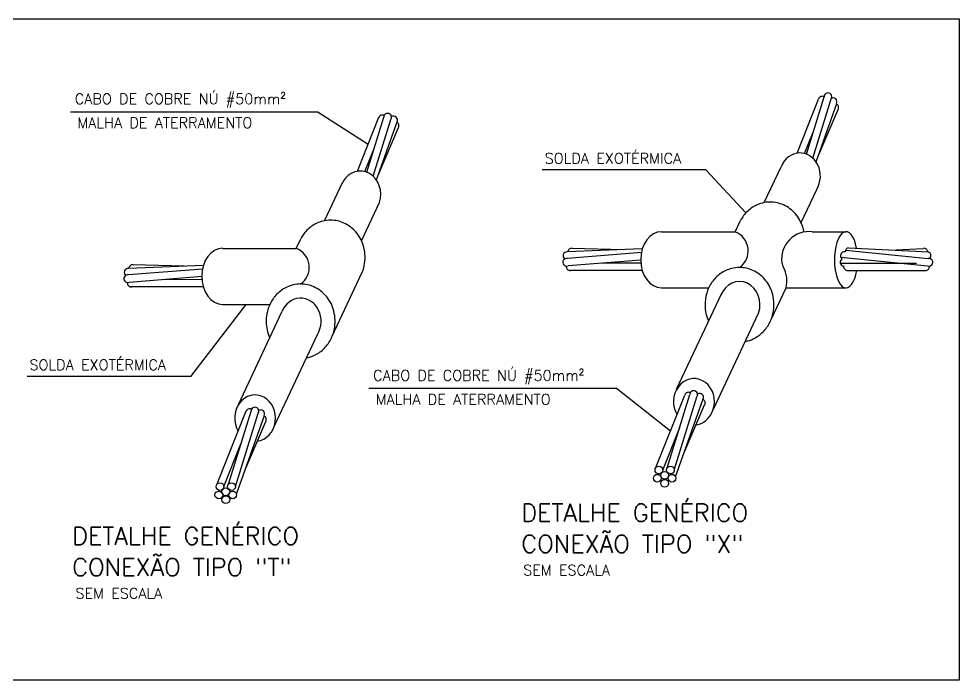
# Model space of a CAD drawing. Extents: x 0 to 11638, y -6007 to 0.
# Drawn here: x 11609.14 to 11619.16, y -5607.79 to -5600.74 of the extents above; entities that cross this region are included whole.
import ezdxf

# ---------------------------------------------------------------- set-up
doc = ezdxf.new("R2010")
doc.units = 0
doc.linetypes.add('CONTINUO', pattern=[0])
for name, color, linetype in [('ELE-FIAÇÃO1', 7, 'CONTINUOUS'), ('ELE-MALHA TERRA', 160, 'CONTINUOUS'), ('ELE-SOLDA EXOTÉRMICA', 10, 'CONTINUOUS'), ('ELE-TEXTOS', 7, 'CONTINUOUS')]:
    doc.layers.add(name, color=color, linetype=linetype)
doc.styles.add('ROMANS', font='romans.shx', dxfattribs={"height": 0.3})

msp = doc.modelspace()

# ---------------------------------------------------------------- linework, layer by layer
at = {"layer": 'ELE-FIAÇÃO1', "linetype": 'CONTINUO'}
for p, q in [((11612.327, -5601.732), (11609.688, -5601.732)), ((11612.327, -5601.732), (11612.861, -5602.075)), ((11616.464, -5602.349), (11614.718, -5602.349)), ((11616.464, -5602.349), (11616.889, -5602.808)), ((11610.969, -5604.55), (11611.561, -5603.782)), ((11610.969, -5604.55), (11609.224, -5604.55)), ((11615.509, -5604.681), (11612.87, -5604.681)), ((11616.085, -5605.135), (11615.509, -5604.681))]:
    msp.add_line(p, q, dxfattribs=at)
msp.add_lwpolyline([(11597.149, -5600.738), (11619.165, -5600.738), (11619.165, -5607.789), (11597.149, -5607.789)], close=True, dxfattribs=at)
at = {"layer": 'ELE-MALHA TERRA'}
for p, q in [((11617.435, -5602.17), (11617.665, -5601.593)), ((11617.535, -5602.18), (11617.724, -5601.569)), ((11617.604, -5602.223), (11617.799, -5601.592)), ((11617.638, -5602.262), (11617.858, -5601.641)), ((11617.659, -5602.203), (11617.874, -5601.704)), ((11612.746, -5602.363), (11612.976, -5601.786)), ((11612.846, -5602.373), (11613.027, -5601.787)), ((11612.915, -5602.417), (11613.103, -5601.811)), ((11612.949, -5602.456), (11613.169, -5601.835)), ((11612.97, -5602.397), (11613.185, -5601.897)), ((11617.516, -5602.174), (11617.608, -5601.945)), ((11612.827, -5602.367), (11612.919, -5602.138)), ((11615.785, -5603.191), (11614.984, -5603.223)), ((11615.775, -5603.231), (11614.987, -5603.293)), ((11615.58, -5603.2), (11615.037, -5603.185)), ((11617.955, -5603.204), (11618.833, -5603.293)), ((11617.983, -5603.179), (11618.836, -5603.223)), ((11618.49, -5603.2), (11618.784, -5603.185)), ((11615.768, -5603.31), (11614.993, -5603.372)), ((11617.901, -5603.278), (11618.827, -5603.372)), ((11611.105, -5603.367), (11610.304, -5603.399)), ((11611.095, -5603.406), (11610.306, -5603.469)), ((11610.9, -5603.375), (11610.356, -5603.361)), ((11615.784, -5603.42), (11615.011, -5603.42)), ((11615.769, -5603.343), (11615.359, -5603.343)), ((11617.896, -5603.342), (11618.711, -5603.343)), ((11617.965, -5603.42), (11618.809, -5603.42)), ((11611.087, -5603.486), (11610.313, -5603.548)), ((11611.089, -5603.518), (11610.679, -5603.519)), ((11611.103, -5603.596), (11610.331, -5603.596)), ((11615.931, -5605.52), (11616.239, -5604.749)), ((11616.051, -5605.526), (11616.293, -5604.744)), ((11616.126, -5605.549), (11616.368, -5604.767)), ((11616.14, -5605.622), (11616.434, -5604.791)), ((11611.251, -5605.696), (11611.561, -5604.919)), ((11611.37, -5605.701), (11611.612, -5604.92)), ((11616.235, -5605.353), (11616.45, -5604.854)), ((11611.445, -5605.725), (11611.688, -5604.943)), ((11611.457, -5605.806), (11611.754, -5604.967)), ((11611.555, -5605.529), (11611.77, -5605.03)), ((11616.003, -5605.549), (11616.184, -5605.095)), ((11611.323, -5605.725), (11611.503, -5605.271))]:
    msp.add_line(p, q, dxfattribs=at)
for centre in [(11615.962, -5605.549), (11616.085, -5605.549), (11615.946, -5605.636), (11616.023, -5605.605), (11616.101, -5605.636), (11611.281, -5605.725), (11611.343, -5605.781), (11611.404, -5605.725), (11616.023, -5605.69), (11611.269, -5605.814), (11611.343, -5605.865), (11611.416, -5605.814)]:
    msp.add_circle(centre, 0.0413, dxfattribs=at)
for centre, start, end in [((11617.765, -5601.569), 325.5653, 180), ((11617.704, -5601.605), 61.9294, 162.7933), ((11617.82, -5601.623), 334.0097, 122.104), ((11617.838, -5601.683), 330.2006, 64.2193), ((11613.013, -5601.805), 61.9294, 162.7933), ((11613.069, -5601.787), 325.5653, 180), ((11613.132, -5601.816), 334.0097, 122.104), ((11613.149, -5601.877), 330.2006, 64.2193), ((11614.981, -5603.264), 85.77, 233.8643), ((11615.031, -5603.226), 81.9609, 175.9795), ((11617.94, -5603.264), 78.4395, 233.8643), ((11617.99, -5603.22), 98.8708, 185.0683), ((11618.789, -5603.226), 4.0205, 98.0391), ((11618.822, -5603.264), 306.1357, 94.23), ((11614.978, -5603.334), 77.3256, 291.7603), ((11617.937, -5603.334), 120.2582, 263.8646), ((11618.842, -5603.334), 248.2397, 102.6744), ((11610.301, -5603.44), 85.77, 233.8643), ((11610.35, -5603.402), 81.9609, 175.9795), ((11615.015, -5603.379), 173.6897, 274.5536), ((11617.973, -5603.379), 173.6897, 274.5536), ((11618.806, -5603.379), 265.4464, 6.3103), ((11610.297, -5603.509), 77.3256, 291.7603), ((11610.334, -5603.555), 173.6897, 274.5536), ((11616.278, -5604.761), 61.9294, 162.7933), ((11616.334, -5604.744), 325.5653, 180), ((11616.397, -5604.773), 334.0097, 122.104), ((11616.415, -5604.833), 330.2006, 64.2193), ((11611.598, -5604.937), 61.9294, 162.7933), ((11611.654, -5604.92), 325.5653, 180), ((11611.716, -5604.949), 334.0097, 122.104), ((11611.734, -5605.009), 330.2006, 64.2193)]:
    msp.add_arc(centre, 0.0413, start, end, dxfattribs=at)
at = {"layer": 'ELE-SOLDA EXOTÉRMICA'}
for p, q in [((11617.086, -5602.697), (11617.266, -5602.315)), ((11612.397, -5602.891), (11612.592, -5602.476)), ((11617.479, -5602.91), (11617.645, -5602.557)), ((11612.79, -5603.104), (11612.981, -5602.697)), ((11616.775, -5603.009), (11616.831, -5602.889)), ((11615.989, -5603.009), (11616.775, -5603.009)), ((11617.598, -5603.009), (11617.958, -5603.009)), ((11612.094, -5603.185), (11612.142, -5603.082)), ((11611.308, -5603.185), (11612.094, -5603.185)), ((11612.479, -5604.12), (11612.798, -5603.439)), ((11615.989, -5603.606), (11616.494, -5603.606)), ((11617.159, -5603.944), (11617.318, -5603.606)), ((11617.318, -5603.606), (11617.958, -5603.606)), ((11616.151, -5604.688), (11616.637, -5603.654)), ((11611.308, -5603.782), (11611.813, -5603.782)), ((11611.456, -5604.895), (11611.941, -5603.862)), ((11616.54, -5604.908), (11617.026, -5603.875)), ((11611.86, -5605.084), (11612.32, -5604.104))]:
    msp.add_line(p, q, dxfattribs=at)
for centre, radius, start, end in [((11616.696, -5603.212), 0.218, 305.3486, 68.6549), ((11617.56, -5603.296), 0.289, 82.4099, 188.3904), ((11612.015, -5603.388), 0.218, 305.3486, 68.6549), ((11617.421, -5603.316), 0.149, 188.3904, 208.6776), ((11617.028, -5603.532), 0.3, 345.6355, 28.6776)]:
    msp.add_arc(centre, radius, start, end, dxfattribs=at)
for centre, major_axis, ratio, start_param, end_param in [((11617.466, -5602.415), (0, 0.247), 0.882961, 4.101674, 7.43848), ((11612.777, -5602.608), (0, 0.247), 0.882961, 4.345439, 7.291819), ((11615.989, -5603.307), (0, -0.299), 0.740144, 3.141593, 6.283185), ((11617.958, -5603.307), (0, 0.299), 0.41571, -1.140378, 4.327164), ((11611.308, -5603.483), (0, -0.299), 0.740144, 3.141593, 6.283185), ((11616.822, -5603.786), (0, 0.247), 0.882961, 4.345439, 7.43848), ((11612.141, -5603.962), (0, 0.247), 0.882961, 4.101674, 7.43848), ((11616.336, -5604.82), (0, 0.247), 0.882961, 3.246416, 8.449405), ((11611.656, -5604.995), (0, 0.247), 0.882961, 3.246416, 8.449405)]:
    msp.add_ellipse(centre, major_axis=major_axis, ratio=ratio, start_param=start_param, end_param=end_param, dxfattribs=at)
for points, knots in [([(11617.51, -5603.011), (11617.507, -5602.992), (11617.502, -5602.974), (11617.48, -5602.906), (11617.454, -5602.858), (11617.384, -5602.777), (11617.34, -5602.744), (11617.246, -5602.702), (11617.198, -5602.691), (11617.15, -5602.691), (11617.121, -5602.691), (11617.093, -5602.695), (11617.023, -5602.712), (11616.983, -5602.731), (11616.912, -5602.782), (11616.881, -5602.813), (11616.847, -5602.862), (11616.839, -5602.875), (11616.831, -5602.889)], [4.917192, 4.917192, 4.917192, 4.917192, 5.065693, 5.065693, 5.486564, 5.486564, 5.907436, 5.907436, 6.283185, 6.283185, 6.283185, 6.501207, 6.501207, 6.842665, 6.842665, 7.184123, 7.184123, 7.307783, 7.307783, 7.307783, 7.307783]), ([(11612.798, -5603.439), (11612.81, -5603.409), (11612.819, -5603.377), (11612.833, -5603.28), (11612.828, -5603.212), (11612.791, -5603.099), (11612.765, -5603.051), (11612.695, -5602.97), (11612.651, -5602.937), (11612.558, -5602.895), (11612.509, -5602.885), (11612.461, -5602.885), (11612.432, -5602.885), (11612.404, -5602.888), (11612.334, -5602.906), (11612.294, -5602.925), (11612.223, -5602.975), (11612.192, -5603.007), (11612.158, -5603.055), (11612.15, -5603.068), (11612.142, -5603.082)], [4.286898, 4.286898, 4.286898, 4.286898, 4.542563, 4.542563, 5.065693, 5.065693, 5.486564, 5.486564, 5.907436, 5.907436, 6.283185, 6.283185, 6.283185, 6.501207, 6.501207, 6.842665, 6.842665, 7.184123, 7.184123, 7.307783, 7.307783, 7.307783, 7.307783]), ([(11616.884, -5604.177), (11616.913, -5604.172), (11616.942, -5604.163), (11617.008, -5604.132), (11617.043, -5604.106), (11617.103, -5604.045), (11617.128, -5604.01), (11617.166, -5603.933), (11617.178, -5603.892), (11617.194, -5603.785), (11617.189, -5603.717), (11617.152, -5603.604), (11617.126, -5603.556), (11617.056, -5603.475), (11617.012, -5603.442), (11616.919, -5603.4), (11616.87, -5603.389), (11616.822, -5603.389), (11616.793, -5603.389), (11616.765, -5603.393), (11616.695, -5603.411), (11616.655, -5603.429), (11616.584, -5603.48), (11616.553, -5603.511), (11616.503, -5603.582), (11616.484, -5603.622), (11616.459, -5603.705), (11616.453, -5603.748), (11616.455, -5603.85), (11616.467, -5603.909), (11616.492, -5603.962)], [3.302521, 3.302521, 3.302521, 3.302521, 3.534771, 3.534771, 3.870702, 3.870702, 4.206632, 4.206632, 4.542563, 4.542563, 5.065693, 5.065693, 5.486564, 5.486564, 5.907436, 5.907436, 6.283185, 6.283185, 6.283185, 6.501207, 6.501207, 6.842665, 6.842665, 7.184123, 7.184123, 7.525581, 7.525581, 7.867039, 7.867039, 8.332959, 8.332959, 8.332959, 8.332959]), ([(11612.203, -5604.353), (11612.232, -5604.348), (11612.261, -5604.338), (11612.327, -5604.307), (11612.363, -5604.282), (11612.423, -5604.221), (11612.447, -5604.186), (11612.485, -5604.109), (11612.498, -5604.068), (11612.514, -5603.961), (11612.508, -5603.893), (11612.471, -5603.779), (11612.445, -5603.732), (11612.375, -5603.651), (11612.331, -5603.618), (11612.238, -5603.576), (11612.189, -5603.565), (11612.141, -5603.565), (11612.113, -5603.565), (11612.085, -5603.569), (11612.015, -5603.586), (11611.974, -5603.605), (11611.903, -5603.656), (11611.872, -5603.687), (11611.822, -5603.758), (11611.804, -5603.798), (11611.779, -5603.88), (11611.773, -5603.924), (11611.774, -5604.026), (11611.787, -5604.085), (11611.811, -5604.138)], [3.302521, 3.302521, 3.302521, 3.302521, 3.534771, 3.534771, 3.870702, 3.870702, 4.206632, 4.206632, 4.542563, 4.542563, 5.065693, 5.065693, 5.486564, 5.486564, 5.907436, 5.907436, 6.283185, 6.283185, 6.283185, 6.501207, 6.501207, 6.842665, 6.842665, 7.184123, 7.184123, 7.525581, 7.525581, 7.867039, 7.867039, 8.332959, 8.332959, 8.332959, 8.332959])]:
    msp.add_open_spline(points, degree=3, knots=knots, dxfattribs=at)

# ---------------------------------------------------------------- texts
at = {"layer": 'ELE-TEXTOS', "style": 'ROMANS'}
for s, height, p in [('CABO DE COBRE NÚ #50mm²', 0.1125, (11609.732, -5601.647)), ('MALHA DE ATERRAMENTO ', 0.1125, (11609.76, -5601.902)), ('SOLDA EXOTÉRMICA', 0.1125, (11614.744, -5602.282)), ('SOLDA EXOTÉRMICA', 0.1125, (11609.249, -5604.483)), ('CABO DE COBRE NÚ #50mm²', 0.1125, (11612.914, -5604.596)), ('MALHA DE ATERRAMENTO ', 0.1125, (11612.942, -5604.851)), ('DETALHE GENÉRICO', 0.1875, (11614.495, -5606.098)), ('DETALHE GENÉRICO', 0.1875, (11609.705, -5606.346)), ('CONEXÃO TIPO "X"', 0.1875, (11614.495, -5606.43)), ('CONEXÃO TIPO "T"', 0.1875, (11609.705, -5606.678)), ('SEM ESCALA', 0.1125, (11614.515, -5606.672)), ('SEM ESCALA', 0.1125, (11609.74, -5606.92))]:
    msp.add_text(s, height=height, dxfattribs=at).set_placement(p)

doc.saveas('drawing.dxf')
